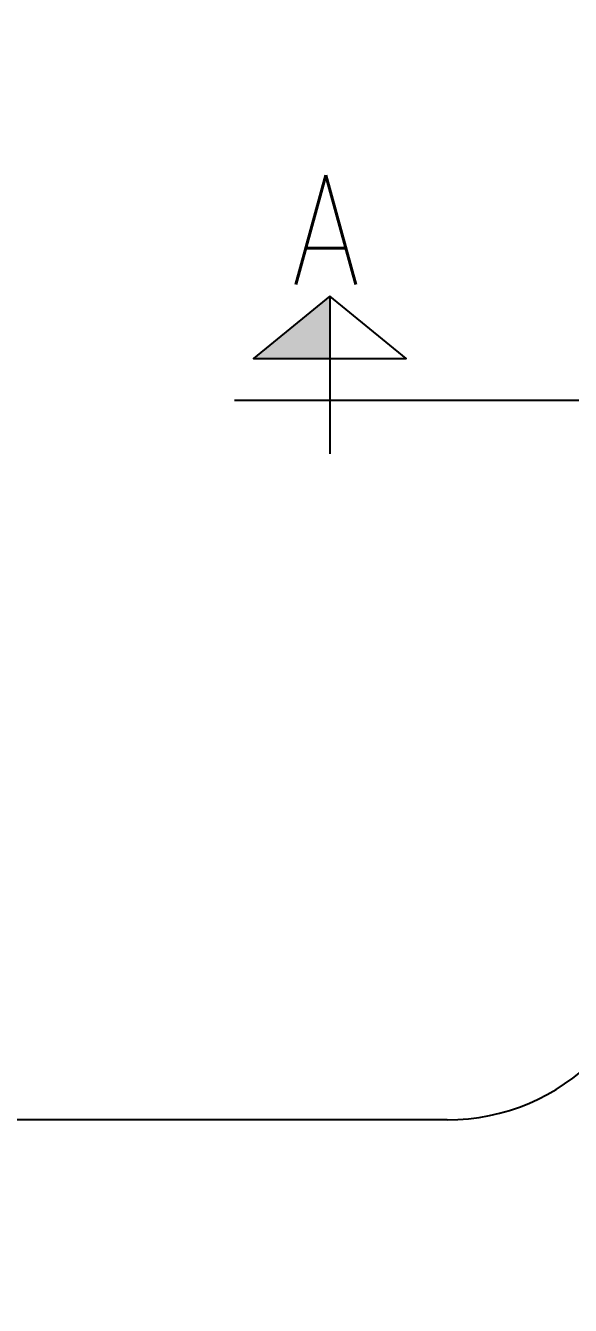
# Model space of a CAD drawing. Header units: inches. Extents: x -110725 to 51121, y 8404 to 44825.
# Drawn here: x -32953 to -32642, y 20649 to 21380 of the extents above; entities that cross this region are included whole.
import ezdxf

# ---------------------------------------------------------------- set-up
doc = ezdxf.new("R2010")
doc.units = ezdxf.units.IN
doc.header["$LTSCALE"] = 0.1
doc.header["$MEASUREMENT"] = 0
doc.layers.add('CAR', color=4, linetype='Continuous', lineweight=0)
for name, color, linetype in [('GF', 1, 'Continuous'), ('GFT', 4, 'Continuous'), ('GREEN BELT', 80, 'Continuous')]:
    doc.layers.add(name, color=color, linetype=linetype)
doc.styles.add('style1', font='simplex.shx', dxfattribs={"width": 0.8})

msp = doc.modelspace()

# ---------------------------------------------------------------- hatches: boundary and pattern name
at = {"layer": 'GF'}
msp.add_hatch(color=256, dxfattribs=at).paths.add_polyline_path([(-32779.20242, 21189.83109), (-32779.20242, 21225.32739), (-32822.69475, 21189.83109)])

# ---------------------------------------------------------------- linework, layer by layer
at = {"layer": 'CAR', "linetype": 'Continuous'}
msp.add_circle((-33960.35096, 21924.4645, 27.16259), 11425.94255, dxfattribs=at)
at = {"layer": 'GF'}
for p, q in [((-32779.20242, 21225.32739, 1.07221), (-32779.20242, 21135.33674, 1.07221)), ((-32833.56784, 21165.88411, 1.07221), (-32172.91271, 21165.88411, 1.07221))]:
    msp.add_line(p, q, dxfattribs=at)
at = {"layer": 'GF', "elevation": 1.07221}
msp.add_lwpolyline([(-32779.20242, 21225.32739), (-32822.69475, 21189.83109), (-32735.71009, 21189.83109)], close=True, dxfattribs=at)
at = {"layer": 'GREEN BELT', "linetype": 'Continuous'}
msp.add_line((-32712.26926, 20755.2792), (-34196.55107, 20755.2792), dxfattribs=at)
msp.add_arc((-32712.26926, 20875.2792), 120, 270, 0, dxfattribs=at)

# ---------------------------------------------------------------- texts
at = {"layer": 'GFT', "insert": (-32800.69824, 21294.39111, 1.07221), "char_height": 62.5, "attachment_point": 1, "style": 'style1'}
msp.add_mtext_dynamic_manual_height_columns('A', width=211.56, gutter_width=101.66862, heights=[0], dxfattribs=at)

doc.saveas('drawing.dxf')
